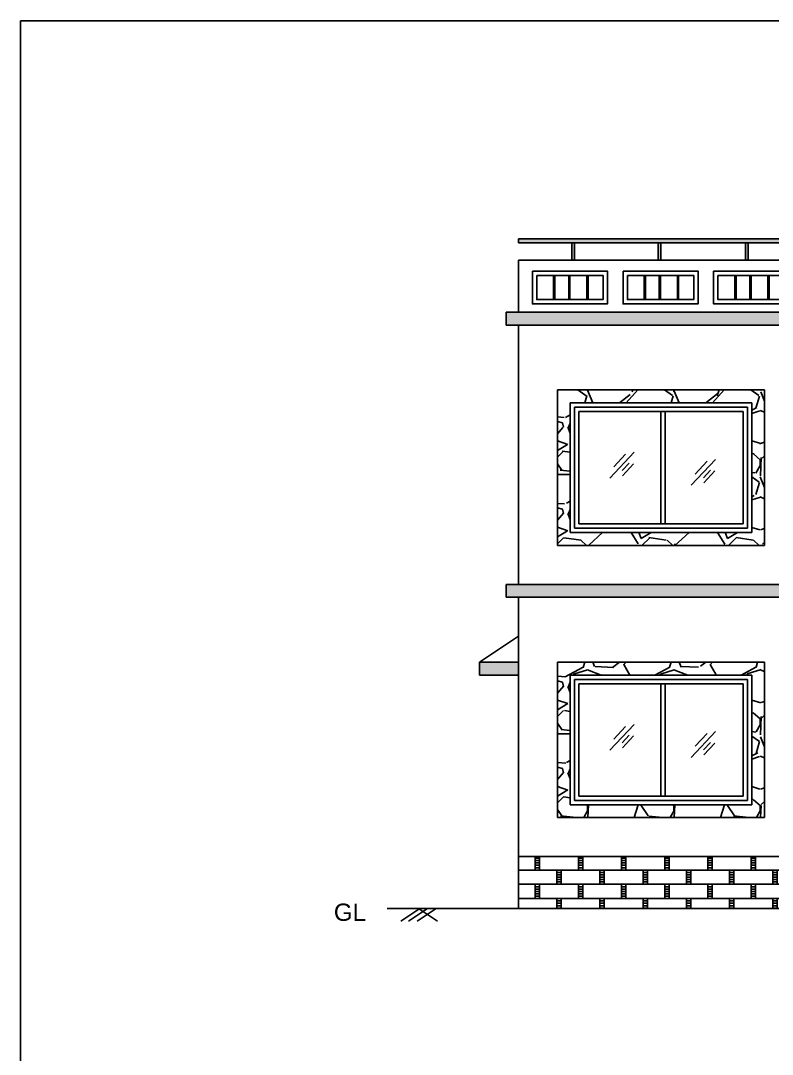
# Model space of a CAD drawing. Header units: inches. Extents: x 13 to 70.9, y 5.3 to 44.5.
# Drawn here: x 13.03 to 21.73, y 32.56 to 44.52 of the extents above; entities that cross this region are included whole.
import ezdxf

# ---------------------------------------------------------------- set-up
doc = ezdxf.new("R2010")
doc.units = ezdxf.units.IN
doc.header["$MEASUREMENT"] = 0
doc.styles.get("Standard").update_dxf_attribs({"font": 'arial.ttf'})

msp = doc.modelspace()

# ---------------------------------------------------------------- hatches: boundary and pattern name
at = {"transparency": 33554687}
h = msp.add_hatch(color=0, dxfattribs=at)
h.dxf.hatch_style = 1
h.paths.add_polyline_path([(22.08955145152869, 41.99656737977398), (18.78955145152871, 41.99656737977398), (18.78955145152871, 41.94656737977398), (22.08955145152869, 41.94656737977398)])
h.paths.add_polyline_path([(21.44811462329226, 41.94656737977398), (21.41811462329225, 41.94656737977398), (21.41811462329225, 41.74656737977398), (21.44811462329226, 41.74656737977398)])
h.paths.add_polyline_path([(20.43694468230663, 41.94656737977398), (20.40694468230663, 41.94656737977398), (20.40694468230663, 41.74656737977398), (20.43694468230663, 41.74656737977398)])
h.paths.add_polyline_path([(19.43694468230663, 41.94656737977398), (19.40694468230663, 41.94656737977398), (19.40694468230663, 41.74656737977398), (19.43694468230663, 41.74656737977398)])
h = msp.add_hatch(dxfattribs=at)
h.set_pattern_fill('AR-CONC', color=0, scale=0.01)
h.set_pattern_definition([(49.99999999999999, (-47.41701277785974, 88.81000627465792), (0.07172601826007535, -0.006275213498259511), [0.0075, -0.0825]), (355, (-47.41701277785974, 88.81000627465792), (-0.0138751333613, 0.07521921337000119), [0.006, -0.066]), (100.45144446, (-47.41103560975974, 88.80948334025793), (0.0578508846727112, 0.06894399909686294), [0.006374019199999999, -0.07011421119999998]), (46.18420000000001, (-47.41701277785974, 88.83000627465793), (0.1067241330671572, -0.01655192807930765), [0.01125, -0.12375]), (96.63563548999993, (-47.40811910335974, 88.82862694395793), (0.09346619456742283, 0.09741186007745505), [0.009561034199999999, -0.105171376]), (351.1841639899999, (-47.41701277785974, 88.83000627465793), (0.09346619450547732, 0.09741186002699902), [0.009000000000000001, -0.0990000001]), (21, (-47.40701277785974, 88.82500627465794), (0.05969070521184617, -0.04026188906653388), [0.0075, -0.0825]), (326.0000000000001, (-47.40701277785974, 88.82500627465794), (0.02433153319215817, 0.0725150045046853), [0.006, -0.066]), (71.45144474, (-47.40203855245974, 88.82165111725793), (0.08402223767299712, 0.03225311528063538), [0.006374019000000001, -0.0701142112]), (37.50000000000001, (-47.41701277785974, 88.81000627465792), (0.001215985531729067, 0.03328938538313115), [0, -0.0652, 0, -0.067, 0, -0.06625]), (7.499999999999999, (-47.41701277785974, 88.81000627465792), (0.02630695374421486, 0.03944117118823603), [0, -0.0382, 0, -0.0637, 0, -0.02525]), (327.5, (-47.43931277785974, 88.81000627465792), (0.05338224361724091, -0.00225548717343798), [0, -0.025, 0, -0.078, 0, -0.1035]), (317.5, (-47.44931277785974, 88.81000627465792), (0.05831861693423862, 0.01001049823323176), [0, -0.0325, 0, -0.0518, 0, -0.0735])])
h.paths.add_polyline_path([(24.83955145152869, 41.14656737977398), (24.83955145152869, 40.99656737977399), (29.48955145152868, 40.99656737977398), (29.48955145152868, 41.14656737977398)])
h.paths.add_polyline_path([(22.08955145152869, 40.99656737977398), (22.08955145152869, 41.14656737977398), (18.64578145195735, 41.14656737977398), (18.64578145195735, 40.99656737977398)])
h.paths.add_polyline_path([(18.64578145195735, 37.99656737977398), (18.64578145195735, 37.84656737977397), (22.3895514515287, 37.84656737977397), (22.3895514515287, 37.99656737977398)])
h.paths.add_polyline_path([(29.64533909621784, 37.84656737977397), (29.64533909621784, 37.99656737977398), (24.53955145152869, 37.99656737977398), (24.53955145152869, 37.84656737977397)])
h = msp.add_hatch()
h.set_pattern_fill('AR-CONC', color=256)
h.set_pattern_definition([(49.99999999999999, (7.747546674362894, 18.70634561249477), (7.172601826007535, -0.6275213498259511), [0.75, -8.25]), (355, (7.747546674362894, 18.70634561249477), (-1.38751333613, 7.521921337000118), [0.6, -6.6]), (100.45144446, (8.345263484362889, 18.65405217249477), (5.78508846727112, 6.894399909686294), [0.6374019199999998, -7.011421119999999]), (46.18420000000001, (7.747546674362894, 20.70634561249477), (10.67241330671572, -1.655192807930765), [1.125, -12.375]), (96.63563548999991, (8.636914124362889, 20.56841254249477), (9.346619456742284, 9.741186007745505), [0.9561034199999988, -10.51713759999998]), (351.1841639899999, (7.747546674362894, 20.70634561249477), (9.346619450547731, 9.741186002699902), [0.9, -9.90000001]), (21, (8.747546674362894, 20.20634561249477), (5.969070521184617, -4.026188906653388), [0.75, -8.25]), (326.0000000000001, (8.747546674362894, 20.20634561249477), (2.433153319215817, 7.25150045046853), [0.6, -6.6]), (71.45144474, (9.244969214362897, 19.87082987249477), (8.402223767299711, 3.225311528063538), [0.6374019000000001, -7.01142112]), (37.50000000000001, (7.747546674362894, 18.70634561249477), (0.1215985531729067, 3.328938538313115), [0, -6.52, 0, -6.7, 0, -6.625]), (7.499999999999999, (7.747546674362894, 18.70634561249477), (2.630695374421486, 3.944117118823602), [0, -3.82, 0, -6.37, 0, -2.525]), (327.5, (5.51754667436289, 18.70634561249477), (5.338224361724091, -0.225548717343798), [0, -2.5, 0, -7.8, 0, -10.35]), (317.5, (4.51754667436289, 18.70634561249477), (5.831861693423862, 1.001049823323176), [0, -3.25, 0, -5.18, 0, -7.35])])
h.paths.add_polyline_path([(29.48955145152868, 34.24656737977398), (29.48955145152868, 34.84656737977397), (18.78955145152869, 34.84656737977397), (18.78955145152869, 34.24656737977398)])
h.paths.add_polyline_path([(43.71703591409837, 40.39656737977398), (43.71703591409837, 40.54656737977396), (36.32176017230023, 40.54656737977398), (36.32176017230023, 40.39656737977398)])
h.paths.add_polyline_path([(38.9045359140984, 37.99656737977398), (32.66703591409842, 37.99656737977398), (32.66703591409842, 37.84656737977397), (38.9045359140984, 37.84656737977397)])
h = msp.add_hatch(dxfattribs=at)
h.set_pattern_fill('GRAVEL', color=0)
h.set_pattern_definition([(228.012787504, (-46.69701277785974, 89.81000627465792), (-8.000000000000062, -9.000000000000004), [0.134536, -13.3190880470737]), (184.969740728, (-46.78701277785974, 89.71000627465793), (11.99999999999998, 1.000000000000035), [0.230868, -22.85592476123]), (132.510447078, (-47.01701277785974, 89.69000627465793), (10.00000000000012, -10.99999999999986), [0.1627879999999999, -16.11603259609968]), (267.273689006, (-47.40701277785974, 89.44000627465793), (1.000000000000024, 20.00000000000002), [0.2102379999999998, -20.81355804162898]), (292.833654178, (-47.41701277785974, 89.23000627465794), (-4.999999999999988, 12.00000000000003), [0.2061549999999998, -20.40937312808828]), (357.273689006, (-47.33701277785974, 89.04000627465793), (-20.00000000000002, 1.000000000000026), [0.2102379999999998, -20.81355804162898]), (37.6942404667, (-47.12701277785974, 89.03000627465792), (-13, -9.999999999999973), [0.278029, -27.524848548916]), (72.2553283749, (-46.90701277785974, 89.20000627465794), (7.000000000000028, 22), [0.2624879999999997, -25.98632149681337]), (121.429565615, (-46.82701277785974, 89.45000627465794), (-8.00000000000002, 12.99999999999999), [0.2109499999999998, -20.88407310972898]), (175.236358309, (-46.93701277785974, 89.63000627465793), (10.99999999999998, -1.000000000000038), [0.240832, -11.8007625787923]), (222.397437798, (-47.17701277785974, 89.65000627465793), (-11.99999999999996, -10.99999999999997), [0.311448, -30.8333750047949]), (138.814074834, (-46.41701277785974, 89.43000627465793), (-7.000000000000033, 6), [0.1063009999999999, -10.52384481273469]), (171.46923439, (-46.49701277785974, 89.50000627465793), (13, -1.999999999999995), [0.202237, -20.021511416157]), (225, (-46.69701277785974, 89.53000627465792), (-1.110223024625157e-16, -0.9999999999999329), [0.141421, -1.2727925623731]), (203.198590514, (-46.76701277785974, 89.65000627465793), (4.999999999999989, 1.999999999999975), [0.076158, -7.5396151058639]), (291.801409486, (-46.83701277785974, 89.62000627465792), (-0.9999999999996839, 3.000000000000103), [0.107703, -5.2774618071345]), (30.9637565321, (-46.79701277785974, 89.52000627465793), (3.000000000000053, 1.99999999999998), [0.1749289999999998, -5.656022894845294]), (161.565051177, (-46.64701277785974, 89.61000627465793), (2.000000000000012, -0.9999999999999767), [0.1264909999999999, -3.035786660168397]), (16.389540334, (-47.41701277785974, 89.62000627465792), (9.999999999999966, 3.000000000000044), [0.1772, -17.5428451466694]), (70.3461759419, (-47.24701277785974, 89.67000627465794), (-4.00000000000122, -11.0000000000034), [0.148661, -14.717407747319]), (293.198590514, (-46.64701277785974, 89.81000627465792), (-1.99999999999997, 4.999999999999991), [0.152315, -7.4634581058639]), (343.610459666, (-46.58701277785974, 89.67000627465794), (-9.999999999999966, 3.000000000000044), [0.1771999999999998, -17.54284514666898]), (339.44395478, (-47.41701277785974, 89.00000627465793), (-5.000000000000036, 2.000000000000024), [0.1708799999999998, -8.37312374531749]), (294.775140569, (-47.25701277785974, 88.94000627465793), (-5.000000000000005, 11), [0.143178, -14.174643063276]), (66.8014094864, (-46.63701277785974, 88.81000627465792), (1.999999999999981, 4.99999999999997), [0.152315, -7.4634581058639]), (17.3540246363, (-46.57701277785974, 88.95000627465794), (-12.99999999999998, -3.999999999999963), [0.167631, -16.59542361424]), (69.44395478040002, (-47.12701277785974, 88.81000627465792), (-2.000000000000007, -4.999999999999955), [0.08543999999999992, -8.45856374531749]), (101.309932474, (-46.69701277785974, 88.81000627465792), (-0.9999999999999638, 4.000000000000012), [0.05099, -5.0480295135928]), (165.963756532, (-46.70701277785974, 88.86000627465793), (2.999999999999959, -1.000000000000001), [0.206155, -3.9169506256177]), (186.009005957, (-46.90701277785974, 88.91000627465793), (10.00000000000005, 0.9999999999999831), [0.19105, -18.9139231745428]), (303.690067526, (-46.79701277785974, 89.43000627465793), (-0.9999999999999872, 1.999999999999986), [0.1442219999999998, -3.461329275463997]), (353.157226587, (-46.71701277785974, 89.31000627465792), (17.00000000000001, -2.000000000000053), [0.251794, -24.9275626240283]), (60.9453959009, (-46.46701277785974, 89.28000627465792), (-3.999999999999976, -6.999999999999977), [0.102956, -10.192674140987]), (90, (-46.41701277785974, 89.37000627465792), (-0.9999999999999999, 1), [0.06, -0.94]), (120.256437164, (-46.92701277785974, 88.94000627465793), (4.000000000000009, -7.000000000000008), [0.138924, -13.7535199894498]), (48.01278750420001, (-46.99701277785974, 89.06000627465792), (8, 8.999999999999975), [0.269072, -13.1845520470737]), (0, (-46.81701277785974, 89.26000627465793), (1, 1), [0.26, -0.74]), (325.3048464690001, (-46.55701277785974, 89.26000627465793), (10.00000000000014, -6.999999999999825), [0.1581139999999998, -15.65327430084199]), (254.054604099, (-46.42701277785974, 89.17000627465794), (-1.000000000000038, -4.000000000000004), [0.145602, -7.1345078892805]), (207.645975364, (-46.46701277785974, 89.03000627465792), (-18.99999999999995, -10.00000000000005), [0.237065, -23.4694741822594]), (175.42607874, (-46.67701277785974, 88.92000627465794), (-12.99999999999995, 1.000000000000001), [0.250799, -24.8290734079689])])
h.paths.add_polyline_path([(21.6395514515287, 40.24656737977398), (19.2395514515287, 40.24656737977398), (19.2395514515287, 38.44656737977397), (21.6395514515287, 38.44656737977397)])
h.paths.add_polyline_path([(21.48955145152868, 40.09656737977397), (21.4895514515287, 38.59656737977397), (19.38955145152869, 38.59656737977397), (19.38955145152869, 40.09656737977397)], flags=16)
h.paths.add_polyline_path([(21.43955145152869, 40.04656737977399), (21.4395514515287, 38.64656737977398), (19.43955145152869, 38.64656737977398), (19.43955145152869, 40.04656737977399)], flags=0)
h.paths.add_polyline_path([(21.38955145152869, 39.99656737977398), (21.38955145152869, 38.69656737977398), (20.43955145152869, 38.696567379774), (19.4895514515287, 38.696567379774), (19.4895514515287, 39.99656737977398)], flags=0)
h.paths.add_polyline_path([(21.6395514515287, 37.09656737977397), (19.2395514515287, 37.09656737977397), (19.2395514515287, 35.29656737977396), (21.6395514515287, 35.29656737977398)])
h.paths.add_polyline_path([(21.4895514515287, 35.44656737977398), (19.38955145152869, 35.44656737977398), (19.38955145152869, 36.94656737977398), (21.48955145152868, 36.94656737977398)], flags=16)
h.paths.add_polyline_path([(21.4395514515287, 35.49656737977398), (19.43955145152869, 35.49656737977398), (19.43955145152869, 36.89656737977398), (21.43955145152869, 36.89656737977398)], flags=0)
h.paths.add_polyline_path([(21.38955145152869, 35.54656737977399), (20.43955145152869, 35.54656737977399), (19.4895514515287, 35.54656737977399), (19.4895514515287, 36.84656737977397), (21.38955145152869, 36.84656737977397)], flags=0)
h.paths.add_polyline_path([(28.33955145152871, 37.09656737977397), (25.9395514515287, 37.09656737977397), (25.9395514515287, 35.29656737977399), (28.33955145152871, 35.29656737977399)])
h.paths.add_polyline_path([(28.1895514515287, 36.94656737977398), (28.1895514515287, 35.44656737977398), (26.08955145152869, 35.44656737977398), (26.08955145152869, 36.94656737977398)], flags=16)
h.paths.add_polyline_path([(28.13955145152869, 36.89656737977398), (28.13955145152869, 35.49656737977398), (26.13955145152869, 35.49656737977398), (26.13955145152869, 36.89656737977398)], flags=0)
h.paths.add_polyline_path([(28.08955145152871, 36.84656737977397), (28.08955145152871, 35.54656737977399), (27.13955145152869, 35.54656737977399), (26.18955145152869, 35.54656737977399), (26.1895514515287, 36.84656737977397)], flags=0)
h = msp.add_hatch(dxfattribs=at)
h.set_pattern_fill('BRSTONE', color=0, scale=0.01)
h.set_pattern_definition([(0, (-47.41701277785974, 88.81000627465792), (0, 0.0033), []), (90, (-47.40801277785974, 88.81000627465792), (-0.005, 0.003300000000000001), [0.0033, -0.0033]), (90, (-47.40901277785974, 88.81000627465792), (-0.005, 0.003300000000000001), [0.0033, -0.0033]), (0, (-47.40801277785974, 88.81055627465793), (0.005, 0.0033), [-0.009000000000000001, 0.001]), (0, (-47.40801277785974, 88.81110627465793), (0.005, 0.0033), [-0.009000000000000001, 0.001]), (0, (-47.40801277785974, 88.81165627465793), (0.005, 0.0033), [-0.009000000000000001, 0.001]), (0, (-47.40801277785974, 88.81220627465792), (0.005, 0.0033), [-0.009000000000000001, 0.001]), (0, (-47.40801277785974, 88.81275627465793), (0.005, 0.0033), [-0.009000000000000001, 0.001])])
h.paths.add_polyline_path([(18.78955145152869, 37.09656737977397), (18.33955145152869, 37.09656737977397), (18.33955145152869, 36.94656737977398), (18.78955145152869, 36.94656737977398)])
h = msp.add_hatch(dxfattribs=at)
h.set_pattern_fill('BRSTONE', color=0, scale=0.5)
h.set_pattern_definition([(0, (-47.41701277785974, 88.81000627465792), (0, 0.165), []), (90, (-46.96701277785974, 88.81000627465792), (-0.25, 0.165), [0.165, -0.165]), (90, (-47.01701277785974, 88.81000627465792), (-0.25, 0.165), [0.165, -0.165]), (0, (-46.96701277785974, 88.83750627465793), (0.25, 0.165), [-0.45, 0.05]), (0, (-46.96701277785974, 88.86500627465793), (0.25, 0.165), [-0.45, 0.05]), (0, (-46.96701277785974, 88.89250627465793), (0.25, 0.165), [-0.45, 0.05]), (0, (-46.96701277785974, 88.92000627465794), (0.25, 0.165), [-0.45, 0.05]), (0, (-46.96701277785974, 88.94750627465793), (0.25, 0.165), [-0.45, 0.05])])
h.paths.add_polyline_path([(24.83955145152869, 34.84656737977397), (24.83955145152869, 34.24656737977398), (29.48955145152868, 34.24656737977398), (29.48955145152868, 34.84656737977397)])
h.paths.add_polyline_path([(18.78955145152869, 34.84656737977397), (18.78955145152869, 34.24656737977398), (22.08955145152869, 34.24656737977398), (22.08955145152869, 34.84656737977397)])
h.paths.add_polyline_path([(24.53955145152869, 34.24656737977398), (24.53955145152869, 34.84656737977397), (23.3895514515287, 34.84656737977397), (23.3895514515287, 34.24656737977398)])

# ---------------------------------------------------------------- linework, layer by layer
at = {"color": 0}
for p, q in [((18.78955145152871, 41.946567379774), (18.78955145152871, 41.99656737977398)), ((18.78955145152871, 41.14656737977397), (18.78955145152871, 41.74656737977398)), ((18.64578145195735, 40.99656737977398), (18.64578145195735, 41.14656737977398)), ((18.78955145152869, 37.99656737977398), (18.78955145152871, 40.99656737977398))]:
    msp.add_line(p, q, dxfattribs=at)
for p, q in [((22.08955145152869, 41.99656737977398), (18.78955145152869, 41.99656737977398)), ((22.08955145152869, 41.94656737977398), (18.78955145152869, 41.94656737977398)), ((19.40694468230663, 41.946567379774), (19.40694468230663, 41.74656737977398)), ((19.43694468230663, 41.946567379774), (19.43694468230663, 41.74656737977398)), ((20.40694468230663, 41.946567379774), (20.40694468230663, 41.74656737977398)), ((20.43694468230663, 41.946567379774), (20.43694468230663, 41.74656737977398)), ((21.41811462329225, 41.946567379774), (21.41811462329225, 41.74656737977398)), ((21.44811462329226, 41.946567379774), (21.44811462329226, 41.74656737977398)), ((22.08955145152869, 41.74656737977398), (18.78955145152869, 41.74656737977398)), ((19.19641719760423, 41.57062927384713), (19.19641719760423, 41.29080097173399)), ((19.21108907535498, 41.57062927384713), (19.21108907535498, 41.29080097173399)), ((19.37064713087031, 41.57062927384713), (19.37064713087031, 41.29080097173399)), ((19.38531900862105, 41.57062927384713), (19.38531900862105, 41.29080097173399)), ((19.58037952923456, 41.57062927384713), (19.58037952923456, 41.29080097173399)), ((19.59505140698531, 41.57062927384713), (19.59505140698531, 41.29080097173399)), ((20.24541100983444, 41.57062927384713), (20.24541100983444, 41.29080097173399)), ((20.26008288758518, 41.57062927384713), (20.26008288758518, 41.29080097173399)), ((20.41964094310052, 41.57062927384713), (20.41964094310052, 41.29080097173399)), ((20.43431282085126, 41.57062927384713), (20.43431282085126, 41.29080097173399)), ((20.62937334146477, 41.57062927384713), (20.62937334146477, 41.29080097173399)), ((20.64404521921551, 41.57062927384713), (20.64404521921551, 41.29080097173399)), ((21.29440482206465, 41.57062927384713), (21.29440482206465, 41.29080097173399)), ((21.30907669981539, 41.57062927384713), (21.30907669981539, 41.29080097173399)), ((21.46863475533073, 41.57062927384713), (21.46863475533073, 41.29080097173399)), ((21.48330663308147, 41.57062927384713), (21.48330663308147, 41.29080097173399)), ((21.67836715369498, 41.57062927384713), (21.67836715369498, 41.29080097173399)), ((21.69303903144572, 41.57062927384713), (21.69303903144572, 41.29080097173399)), ((18.64578145195735, 41.14656737977398), (22.08955145152869, 41.14656737977398)), ((18.64578145195735, 40.99656737977398), (22.08955145152869, 40.99656737977398)), ((19.2395514515287, 40.24656737977398), (21.6395514515287, 40.24656737977398)), ((19.2395514515287, 38.44656737977397), (19.2395514515287, 40.24656737977396)), ((21.6395514515287, 38.44656737977397), (21.6395514515287, 40.24656737977396)), ((19.38955145152869, 40.09656737977397), (21.48955145152868, 40.09656737977397)), ((19.38955145152869, 38.59656737977397), (19.38955145152869, 40.09656737977397)), ((21.4895514515287, 38.59656737977397), (21.48955145152868, 40.09656737977397)), ((19.43955145152869, 40.04656737977399), (21.43955145152869, 40.04656737977399)), ((19.43955145152869, 38.64656737977398), (19.43955145152869, 40.04656737977399)), ((19.4895514515287, 39.99656737977398), (21.38955145152869, 39.99656737977398)), ((19.4895514515287, 38.696567379774), (19.4895514515287, 39.99656737977398)), ((20.43955145152869, 38.696567379774), (20.43955145152869, 39.99656737977398)), ((20.48955145152868, 38.696567379774), (20.4895514515287, 39.99656737977398)), ((21.38955145152869, 38.696567379774), (21.38955145152869, 39.99656737977398)), ((21.4395514515287, 38.64656737977398), (21.43955145152869, 40.04656737977399)), ((19.84570908553431, 39.22631443508149), (20.12839256035559, 39.5241439164505)), ((19.89179868081354, 39.35527151702721), (20.03006793448273, 39.50265105319332)), ((19.99119908534848, 39.31247815466455), (20.06952695312438, 39.40029429304613)), ((19.9931960243436, 39.25394801881487), (20.12224712504118, 39.39211642546803)), ((20.78809821101723, 39.14410232997676), (21.07078168583851, 39.44193181134577)), ((20.83418780629646, 39.27305941192247), (20.97245705996565, 39.42043894808859)), ((20.9335882108314, 39.23026604955982), (21.0119160786073, 39.3180821879414)), ((20.93558514982652, 39.17173591371014), (21.0646362505241, 39.3099043203633)), ((19.43955145152869, 38.64656737977398), (21.4395514515287, 38.64656737977398)), ((19.4895514515287, 38.696567379774), (20.43955145152869, 38.696567379774)), ((20.43955145152869, 38.696567379774), (21.38955145152869, 38.69656737977398)), ((19.38955145152869, 38.59656737977397), (21.4895514515287, 38.59656737977397)), ((21.6395514515287, 38.44656737977397), (19.2395514515287, 38.44656737977397)), ((18.64578145195735, 37.99656737977398), (22.3895514515287, 37.99656737977398)), ((18.64578145195735, 37.99656737977398), (18.64578145195735, 37.84656737977397)), ((18.64578145195735, 37.84656737977397), (22.3895514515287, 37.84656737977397)), ((18.78955145152869, 37.84656737977397), (18.78955145152869, 36.94656737977398)), ((18.78955145152869, 37.09656737977399), (18.78955145152869, 37.84656737977397)), ((18.33955145152869, 37.09656737977397), (18.78955145152869, 37.39656737977398)), ((18.33955145152869, 37.09656737977397), (18.78955145152868, 37.09656737977397)), ((18.33955145152869, 37.09656737977397), (18.33955145152869, 36.94656737977398)), ((19.2395514515287, 37.09656737977397), (21.6395514515287, 37.09656737977397)), ((19.2395514515287, 35.29656737977396), (19.2395514515287, 37.09656737977397)), ((21.6395514515287, 35.29656737977398), (21.6395514515287, 37.09656737977397)), ((18.33955145152869, 36.94656737977398), (18.78955145152868, 36.94656737977398)), ((18.78955145152869, 36.94656737977398), (18.78955145152869, 34.24656737977398)), ((18.78955145152869, 34.24656737977398), (18.78955145152869, 36.94656737977398)), ((19.38955145152869, 36.94656737977398), (21.48955145152868, 36.94656737977398)), ((19.38955145152869, 35.44656737977398), (19.38955145152869, 36.94656737977398)), ((19.43955145152869, 36.89656737977398), (21.43955145152869, 36.89656737977398)), ((19.43955145152869, 35.49656737977398), (19.43955145152869, 36.89656737977398)), ((19.4895514515287, 36.84656737977397), (21.38955145152869, 36.84656737977397)), ((19.4895514515287, 35.54656737977399), (19.4895514515287, 36.84656737977397)), ((20.43955145152869, 35.54656737977399), (20.43955145152869, 36.84656737977397)), ((20.48955145152868, 35.54656737977399), (20.4895514515287, 36.84656737977397)), ((21.38955145152869, 35.54656737977399), (21.38955145152869, 36.84656737977397)), ((21.4395514515287, 35.49656737977398), (21.43955145152869, 36.89656737977398)), ((21.4895514515287, 35.44656737977398), (21.48955145152868, 36.94656737977398)), ((19.84570908553431, 36.07631443508149), (20.12839256035559, 36.37414391645049)), ((19.89179868081354, 36.2052715170272), (20.03006793448273, 36.35265105319331)), ((19.99119908534848, 36.16247815466454), (20.06952695312438, 36.25029429304612)), ((20.78809821101723, 35.99410232997676), (21.07078168583851, 36.29193181134576)), ((20.83418780629646, 36.12305941192247), (20.97245705996565, 36.27043894808858)), ((19.9931960243436, 36.10394801881486), (20.12224712504118, 36.24211642546803)), ((20.9335882108314, 36.08026604955981), (21.0119160786073, 36.16808218794139)), ((20.93558514982652, 36.02173591371013), (21.0646362505241, 36.1599043203633)), ((19.4895514515287, 35.54656737977399), (20.43955145152869, 35.54656737977399)), ((20.43955145152869, 35.54656737977399), (21.38955145152869, 35.54656737977399)), ((19.38955145152869, 35.44656737977398), (21.4895514515287, 35.44656737977398)), ((19.43955145152869, 35.49656737977398), (21.4395514515287, 35.49656737977398)), ((21.6395514515287, 35.29656737977398), (19.2395514515287, 35.29656737977396)), ((18.78955145152869, 34.84656737977397), (22.08955145152869, 34.84656737977397)), ((18.78955145152869, 34.24656737977398), (17.26749276839746, 34.24656737977398)), ((17.64716513151178, 34.24656737977398), (17.42756944378016, 34.09817619273966)), ((17.73470072493092, 34.24656737977398), (17.51510503719929, 34.09817619273966)), ((17.83707781864814, 34.24656737977398), (17.61748213091651, 34.09817619273966)), ((17.63232363121369, 34.24656737977398), (17.85191931894532, 34.09817619273966)), ((18.78955145152869, 34.24656737977398), (23.3895514515287, 34.24656737977398))]:
    msp.add_line(p, q)
msp.add_lwpolyline([(13.02539597462848, 44.51925968327424), (70.85894979993029, 44.51925968327424), (70.85894979993029, 5.296357297685887), (13.02539597462848, 5.296357297685887)], close=True, dxfattribs=at)
for points in [[(18.95135667699073, 41.62062927384713), (19.81928134025138, 41.62062927384713), (19.81928134025138, 41.24080097173399), (18.95135667699073, 41.24080097173399)], [(19.00135667699072, 41.57062927384713), (19.76928134025138, 41.57062927384713), (19.76928134025138, 41.29080097173399), (19.00135667699072, 41.29080097173399)], [(20.00035048922093, 41.62062927384713), (20.86827515248159, 41.62062927384713), (20.86827515248159, 41.24080097173399), (20.00035048922093, 41.24080097173399)], [(20.05035048922093, 41.57062927384713), (20.81827515248159, 41.57062927384713), (20.81827515248159, 41.29080097173399), (20.05035048922093, 41.29080097173399)], [(21.04934430145114, 41.62062927384713), (21.91726896471179, 41.62062927384713), (21.91726896471179, 41.24080097173399), (21.04934430145114, 41.24080097173399)], [(21.09934430145114, 41.57062927384713), (21.8672689647118, 41.57062927384713), (21.8672689647118, 41.29080097173399), (21.09934430145114, 41.29080097173399)]]:
    msp.add_lwpolyline(points, close=True)

# ---------------------------------------------------------------- texts
at = {"insert": (17.02403095997414, 34.30237376494807), "char_height": 0.2, "attachment_point": 3}
msp.add_mtext_dynamic_manual_height_columns('GL', width=1.142926995056769, gutter_width=1, heights=[0], dxfattribs=at)

doc.saveas('drawing.dxf')
